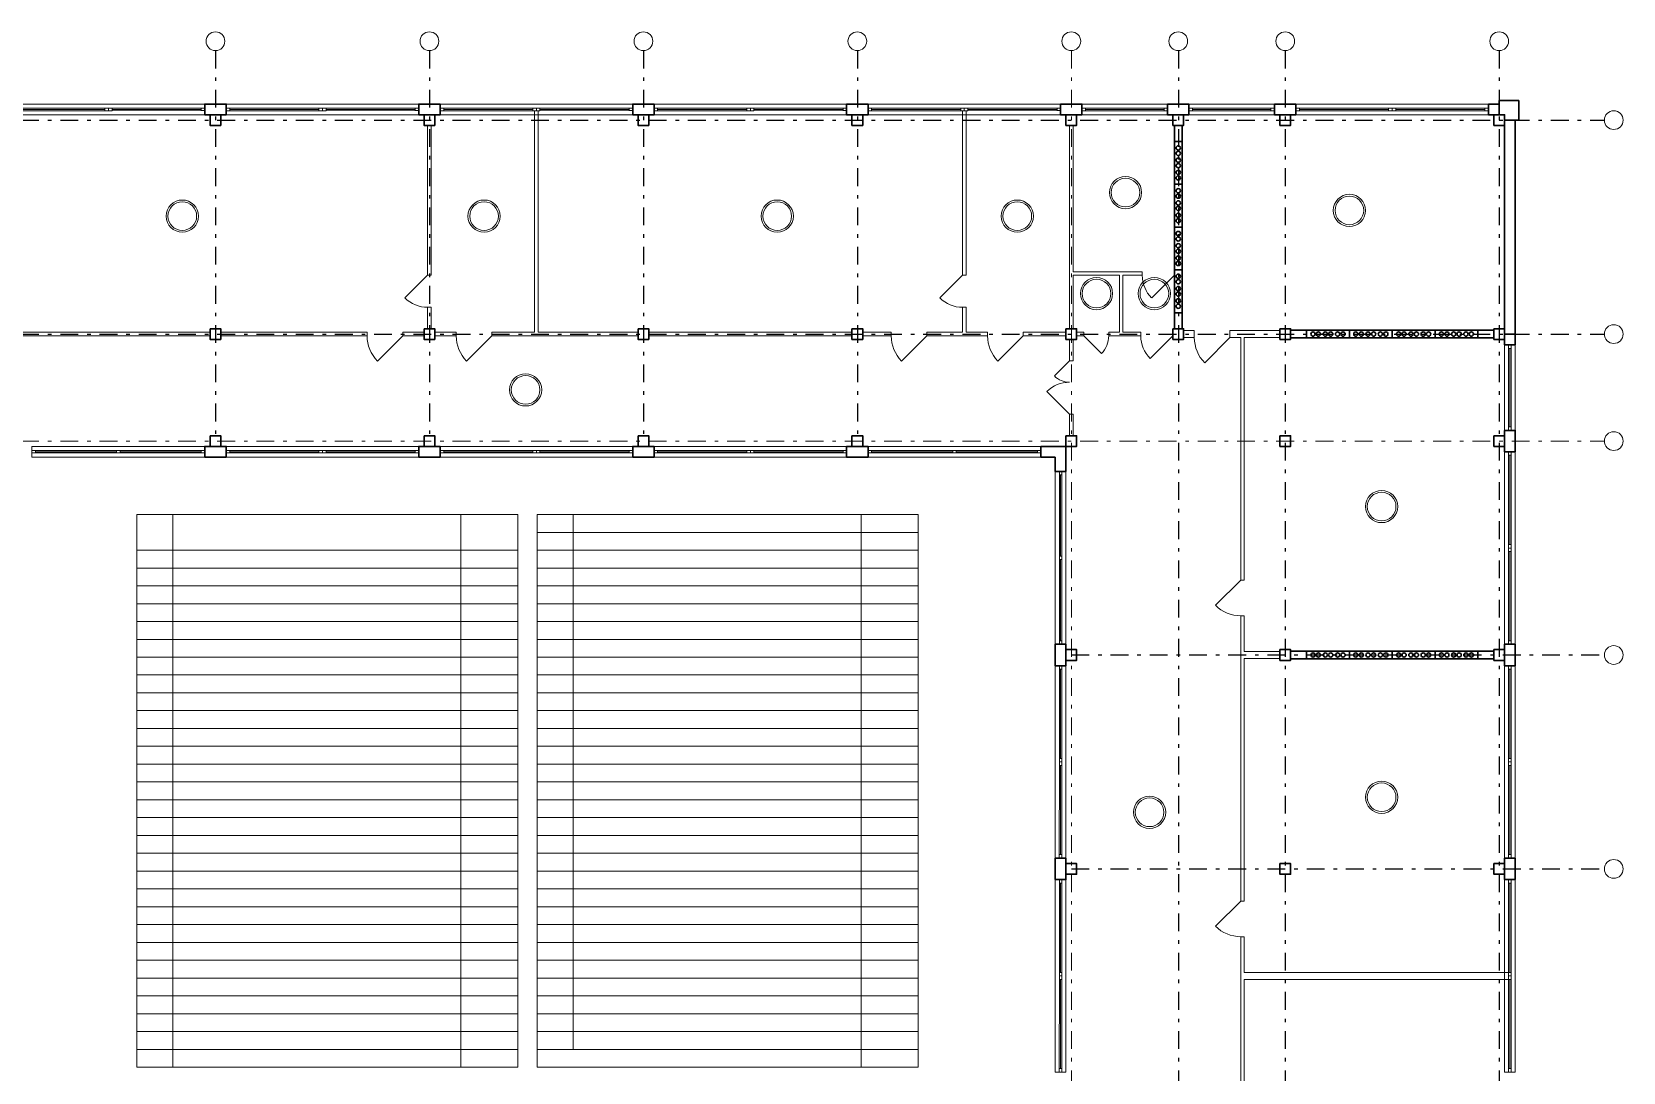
# Model space of a CAD drawing. Header units: metres. Extents: x 0 to 83.6, y 0.5 to 58.1.
# Drawn here: x 34.08 to 78.7, y 28.93 to 58.11 of the extents above; entities that cross this region are included whole.
import ezdxf

# ---------------------------------------------------------------- set-up
doc = ezdxf.new("R2010")
doc.units = ezdxf.units.M
doc.header["$MEASUREMENT"] = 0
doc.linetypes.add('( Dashdot )', pattern=[1.001, 0.5, -0.25, 0.001, -0.25])

msp = doc.modelspace()

# ---------------------------------------------------------------- linework, layer by layer
at = {"color": 1, "linetype": '( Dashdot )'}
for p, q in [((39.228, 57.579), (39.228, 46.629)), ((45.228, 57.579), (45.228, 46.629)), ((51.228, 57.579), (51.228, 46.629)), ((57.228, 57.579), (57.228, 46.629)), ((66.228, 57.579), (66.228, 9.056)), ((69.228, 57.579), (69.228, 9.056)), ((75.228, 57.579), (75.228, 9.056)), ((6.276, 55.629), (78.176, 55.629)), ((6.276, 49.629), (78.176, 49.629)), ((63.228, 40.629), (78.176, 40.629)), ((63.228, 34.629), (78.176, 34.629))]:
    msp.add_line(p, q, dxfattribs=at)
at = {"color": 1, "linetype": '( Dashdot )', "lineweight": 0}
for p, q in [((63.228, 57.579), (63.228, 9.056)), ((6.276, 46.629), (78.176, 46.629))]:
    msp.add_line(p, q, dxfattribs=at)
at = {"color": 7, "linetype": 'Continuous', "lineweight": 0}
for p, q in [((33.626, 55.929), (36.126, 55.929)), ((36.326, 55.929), (38.826, 55.931)), ((39.626, 55.929), (42.126, 55.929)), ((42.326, 55.929), (44.826, 55.931)), ((45.626, 55.929), (48.126, 55.929)), ((48.326, 55.929), (50.826, 55.931)), ((51.626, 55.929), (54.126, 55.929)), ((54.326, 55.929), (56.826, 55.931)), ((57.626, 55.929), (60.126, 55.929)), ((60.326, 55.929), (62.826, 55.931)), ((39.626, 46.329), (42.126, 46.329)), ((42.326, 46.329), (44.826, 46.331)), ((45.626, 46.329), (48.126, 46.329)), ((48.326, 46.329), (50.826, 46.331)), ((51.626, 46.329), (54.126, 46.329)), ((54.326, 46.329), (56.826, 46.331)), ((57.626, 46.329), (59.901, 46.329)), ((60.001, 46.329), (62.276, 46.329)), ((62.926, 43.404), (62.926, 45.679)), ((48.244, 44.068), (58.93, 44.068)), ((48.244, 43.568), (58.93, 43.568)), ((62.926, 41.029), (62.926, 43.304)), ((37.017, 43.068), (47.703, 43.068)), ((48.244, 43.068), (58.93, 43.068)), ((37.017, 42.568), (47.703, 42.568)), ((48.244, 42.568), (58.93, 42.568)), ((37.017, 42.068), (47.703, 42.068)), ((48.244, 42.068), (58.93, 42.068)), ((37.017, 41.568), (47.703, 41.568)), ((48.244, 41.568), (58.93, 41.568)), ((37.017, 41.068), (47.703, 41.068)), ((48.244, 41.068), (58.93, 41.068)), ((37.017, 40.568), (47.703, 40.568)), ((48.244, 40.568), (58.93, 40.568)), ((37.017, 40.068), (47.703, 40.068)), ((48.244, 40.068), (58.93, 40.068)), ((37.017, 39.568), (47.703, 39.568)), ((48.244, 39.568), (58.93, 39.568)), ((37.017, 39.068), (47.703, 39.068)), ((48.244, 39.068), (58.93, 39.068)), ((37.017, 38.568), (47.703, 38.568)), ((48.244, 38.568), (58.93, 38.568)), ((37.017, 38.068), (47.703, 38.068)), ((48.244, 38.068), (58.93, 38.068)), ((37.017, 37.568), (47.703, 37.568)), ((48.244, 37.568), (58.93, 37.568)), ((37.017, 37.068), (47.703, 37.068)), ((48.244, 37.068), (58.93, 37.068)), ((37.017, 36.568), (47.703, 36.568)), ((48.244, 36.568), (58.93, 36.568)), ((37.017, 36.068), (47.703, 36.068)), ((48.244, 36.068), (58.93, 36.068)), ((37.017, 35.568), (47.703, 35.568)), ((48.244, 35.568), (58.93, 35.568)), ((37.017, 35.068), (47.703, 35.068)), ((48.244, 35.068), (58.93, 35.068)), ((37.017, 34.568), (47.703, 34.568)), ((48.244, 34.568), (58.93, 34.568)), ((37.017, 34.068), (47.703, 34.068)), ((48.244, 34.068), (58.93, 34.068)), ((37.017, 33.568), (47.703, 33.568)), ((48.244, 33.568), (58.93, 33.568)), ((37.017, 33.068), (47.703, 33.068)), ((48.244, 33.068), (58.93, 33.068)), ((37.017, 32.568), (47.703, 32.568)), ((48.244, 32.568), (58.93, 32.568)), ((37.017, 32.068), (47.703, 32.068)), ((48.244, 32.068), (58.93, 32.068)), ((37.017, 31.568), (47.703, 31.568)), ((48.244, 31.568), (58.93, 31.568)), ((37.017, 31.068), (47.703, 31.068)), ((48.244, 31.068), (58.93, 31.068)), ((37.017, 30.568), (47.703, 30.568)), ((48.244, 30.568), (58.93, 30.568)), ((37.017, 30.068), (47.703, 30.068)), ((48.244, 30.068), (58.93, 30.068)), ((37.017, 29.568), (47.703, 29.568)), ((37.017, 29.568), (47.703, 29.568))]:
    msp.add_line(p, q, dxfattribs=at)
at = {"color": 7, "linetype": 'Continuous', "lineweight": 0, "extrusion": (0, 0, -1)}
for p, q in [((65.826, 55.929), (63.626, 55.929)), ((68.826, 55.929), (66.626, 55.929)), ((69.626, 55.929), (72.126, 55.929)), ((72.326, 55.929), (74.826, 55.927)), ((75.526, 47.029), (75.526, 49.229)), ((36.451, 46.329), (34.176, 46.329)), ((38.826, 46.329), (36.551, 46.329)), ((75.526, 46.229), (75.526, 43.729)), ((75.526, 43.529), (75.524, 41.029)), ((62.926, 40.229), (62.926, 37.729)), ((75.526, 40.229), (75.526, 37.729)), ((62.926, 37.529), (62.924, 35.029)), ((75.526, 37.529), (75.524, 35.029)), ((62.926, 34.229), (62.926, 31.729)), ((75.526, 34.229), (75.526, 31.729)), ((62.926, 31.529), (62.924, 29.029)), ((75.526, 31.529), (75.524, 29.029))]:
    msp.add_line(p, q, dxfattribs=at)
at = {"color": 7, "linetype": 'Continuous', "lineweight": 30, "extrusion": (0, 0, -1)}
for p, q in [((75.226, 56.079), (75.226, 56.179)), ((75.226, 56.179), (75.776, 56.179)), ((75.776, 55.629), (75.776, 56.179)), ((75.676, 55.629), (75.776, 55.629))]:
    msp.add_line(p, q, dxfattribs=at)
at = {"color": 7, "linetype": 'Continuous', "lineweight": 13}
for p, q in [((63.276, 51.379), (65.216, 51.379)), ((65.216, 51.279), (65.216, 51.379)), ((66.116, 51.279), (66.116, 51.379)), ((45.176, 51.279), (44.54, 50.643)), ((45.176, 51.279), (45.276, 51.279)), ((60.176, 51.279), (59.54, 50.643)), ((60.176, 51.279), (60.276, 51.279)), ((63.276, 51.279), (64.576, 51.279)), ((64.576, 51.279), (64.576, 49.679)), ((64.676, 51.279), (64.676, 49.679)), ((64.676, 51.279), (65.216, 51.279)), ((45.176, 50.379), (45.276, 50.379)), ((60.176, 50.379), (60.276, 50.379)), ((33.376, 49.679), (39.076, 49.679)), ((33.376, 49.579), (39.076, 49.579)), ((39.376, 49.679), (43.476, 49.679)), ((39.376, 49.579), (43.476, 49.579)), ((43.476, 49.679), (43.476, 49.579)), ((44.476, 49.679), (45.076, 49.679)), ((44.476, 49.679), (44.476, 49.579)), ((44.476, 49.579), (45.076, 49.579)), ((45.376, 49.679), (45.976, 49.679)), ((45.376, 49.579), (45.976, 49.579)), ((45.976, 49.679), (45.976, 49.579)), ((46.976, 49.679), (46.976, 49.579)), ((46.976, 49.679), (48.176, 49.679)), ((46.976, 49.579), (51.076, 49.579)), ((48.276, 49.679), (51.076, 49.679)), ((51.376, 49.679), (57.076, 49.679)), ((51.376, 49.579), (57.076, 49.579)), ((57.376, 49.679), (58.176, 49.679)), ((57.376, 49.579), (58.176, 49.579)), ((58.176, 49.679), (58.176, 49.579)), ((59.176, 49.679), (59.176, 49.579)), ((59.176, 49.679), (60.176, 49.679)), ((59.176, 49.579), (60.876, 49.579)), ((60.276, 49.679), (60.876, 49.679)), ((60.876, 49.679), (60.876, 49.579)), ((61.876, 49.679), (61.876, 49.579)), ((61.876, 49.679), (63.076, 49.679)), ((61.876, 49.579), (63.076, 49.579)), ((63.376, 49.579), (63.376, 49.679)), ((63.576, 49.579), (64.071, 49.084)), ((64.276, 49.579), (64.276, 49.679)), ((64.276, 49.679), (64.576, 49.679)), ((65.176, 49.579), (64.276, 49.579)), ((64.676, 49.679), (65.176, 49.679)), ((65.176, 49.579), (65.176, 49.679)), ((66.076, 49.579), (66.076, 49.679)), ((66.676, 49.529), (66.676, 49.729)), ((67.676, 49.529), (67.676, 49.729)), ((67.976, 49.529), (67.976, 42.729)), ((68.076, 49.529), (68.076, 42.729)), ((63.176, 48.879), (63.276, 48.879)), ((63.176, 47.379), (63.276, 47.379)), ((37.017, 44.568), (47.703, 44.568)), ((37.017, 44.568), (37.017, 29.068)), ((38.03, 44.568), (38.03, 43.568)), ((46.104, 44.568), (46.104, 43.568)), ((47.703, 44.568), (47.703, 29.068)), ((48.244, 44.568), (48.244, 29.068)), ((48.244, 44.568), (58.93, 44.568)), ((49.258, 44.568), (49.258, 29.568)), ((57.331, 44.568), (57.331, 29.068)), ((58.93, 44.568), (58.93, 29.068)), ((37.017, 43.568), (47.703, 43.568)), ((38.03, 43.568), (38.03, 29.068)), ((46.104, 43.568), (46.104, 29.068)), ((68.076, 42.729), (67.976, 42.729)), ((68.076, 41.729), (67.976, 41.729)), ((67.976, 41.729), (67.976, 33.729)), ((68.076, 41.729), (68.076, 40.729)), ((68.076, 40.529), (68.076, 33.729)), ((68.076, 33.729), (67.976, 33.729)), ((68.076, 32.729), (67.976, 32.729)), ((67.976, 32.729), (67.976, 24.729)), ((68.076, 32.729), (68.076, 31.729)), ((68.076, 31.729), (75.491, 31.729)), ((68.076, 31.529), (75.491, 31.529)), ((68.076, 31.529), (68.076, 24.729)), ((37.017, 29.068), (47.703, 29.068))]:
    msp.add_line(p, q, dxfattribs=at)
at = {"color": 7, "linetype": 'Continuous', "lineweight": 13, "extrusion": (0, 0, -1)}
for p, q in [((66.116, 51.279), (65.48, 50.643)), ((66.076, 49.579), (65.44, 48.943)), ((63.176, 48.879), (62.752, 48.455)), ((63.176, 47.379), (62.54, 48.015))]:
    msp.add_line(p, q, dxfattribs=at)
at = {"color": 7, "lineweight": 13, "extrusion": (0, 0, -1)}
for p, q in [((44.476, 49.579), (43.769, 48.872)), ((46.976, 49.579), (46.269, 48.872)), ((59.176, 49.579), (58.469, 48.872)), ((61.876, 49.579), (61.169, 48.872)), ((67.676, 49.529), (66.969, 48.822))]:
    msp.add_line(p, q, dxfattribs=at)
at = {"color": 7, "linetype": 'Continuous', "lineweight": 30}
for p in [(62.376, 46.479), (62.776, 46.179)]:
    msp.add_line(p, (62.376, 46.179), dxfattribs=at)
at = {"color": 7, "lineweight": 13}
for p, q in [((67.976, 42.729), (67.269, 42.022)), ((67.976, 33.729), (67.269, 33.022)), ((48.244, 29.568), (58.93, 29.568)), ((48.244, 29.068), (58.93, 29.068))]:
    msp.add_line(p, q, dxfattribs=at)
at = {"color": 7, "linetype": 'Continuous', "lineweight": 0, "flags": 128}
for points in [[(38.926, 55.779), (33.526, 55.779), (33.526, 56.079), (38.926, 56.079), (38.926, 55.779)], [(36.126, 55.894), (33.626, 55.894), (33.626, 55.964), (36.126, 55.964), (36.126, 55.894)], [(38.826, 55.896), (36.326, 55.894), (36.326, 55.964), (38.826, 55.966), (38.826, 55.896)], [(44.926, 55.779), (39.526, 55.779), (39.526, 56.079), (44.926, 56.079), (44.926, 55.779)], [(42.126, 55.894), (39.626, 55.894), (39.626, 55.964), (42.126, 55.964), (42.126, 55.894)], [(44.826, 55.896), (42.326, 55.894), (42.326, 55.964), (44.826, 55.966), (44.826, 55.896)], [(50.926, 55.779), (45.526, 55.779), (45.526, 56.079), (50.926, 56.079), (50.926, 55.779)], [(48.126, 55.894), (45.626, 55.894), (45.626, 55.964), (48.126, 55.964), (48.126, 55.894)], [(50.826, 55.896), (48.326, 55.894), (48.326, 55.964), (50.826, 55.966), (50.826, 55.896)], [(56.926, 55.779), (51.526, 55.779), (51.526, 56.079), (56.926, 56.079), (56.926, 55.779)], [(54.126, 55.894), (51.626, 55.894), (51.626, 55.964), (54.126, 55.964), (54.126, 55.894)], [(56.826, 55.896), (54.326, 55.894), (54.326, 55.964), (56.826, 55.966), (56.826, 55.896)], [(62.926, 55.779), (57.526, 55.779), (57.526, 56.079), (62.926, 56.079), (62.926, 55.779)], [(60.126, 55.894), (57.626, 55.894), (57.626, 55.964), (60.126, 55.964), (60.126, 55.894)], [(62.826, 55.896), (60.326, 55.894), (60.326, 55.964), (62.826, 55.966), (62.826, 55.896)], [(65.926, 56.079), (63.526, 56.079), (63.526, 55.779), (65.926, 55.779), (65.926, 56.079)], [(68.926, 56.079), (66.526, 56.079), (66.526, 55.779), (68.926, 55.779), (68.926, 56.079)], [(74.926, 56.079), (69.526, 56.079), (69.526, 55.779), (74.926, 55.779), (74.926, 56.079)], [(75.676, 46.929), (75.676, 49.329), (75.376, 49.329), (75.376, 46.929), (75.676, 46.929)], [(44.926, 46.179), (39.526, 46.179), (39.526, 46.479), (44.926, 46.479), (44.926, 46.179)], [(50.926, 46.179), (45.526, 46.179), (45.526, 46.479), (50.926, 46.479), (50.926, 46.179)], [(56.926, 46.179), (51.526, 46.179), (51.526, 46.479), (56.926, 46.479), (56.926, 46.179)], [(62.376, 46.179), (57.526, 46.179), (57.526, 46.479), (62.376, 46.479), (62.376, 46.179)], [(42.126, 46.294), (39.626, 46.294), (39.626, 46.364), (42.126, 46.364), (42.126, 46.294)], [(44.826, 46.296), (42.326, 46.294), (42.326, 46.364), (44.826, 46.366), (44.826, 46.296)], [(48.126, 46.294), (45.626, 46.294), (45.626, 46.364), (48.126, 46.364), (48.126, 46.294)], [(50.826, 46.296), (48.326, 46.294), (48.326, 46.364), (50.826, 46.366), (50.826, 46.296)], [(54.126, 46.294), (51.626, 46.294), (51.626, 46.364), (54.126, 46.364), (54.126, 46.294)], [(56.826, 46.296), (54.326, 46.294), (54.326, 46.364), (56.826, 46.366), (56.826, 46.296)], [(62.276, 46.294), (57.626, 46.294), (57.626, 46.364), (62.276, 46.364), (62.276, 46.294)], [(75.676, 40.929), (75.676, 46.329), (75.376, 46.329), (75.376, 40.929), (75.676, 40.929)], [(63.076, 45.779), (63.076, 40.929), (62.776, 40.929), (62.776, 45.779), (63.076, 45.779)], [(62.961, 45.679), (62.961, 41.029), (62.891, 41.029), (62.891, 45.679), (62.961, 45.679)], [(63.076, 34.929), (63.076, 40.329), (62.776, 40.329), (62.776, 34.929), (63.076, 34.929)], [(75.676, 34.929), (75.676, 40.329), (75.376, 40.329), (75.376, 34.929), (75.676, 34.929)], [(63.076, 28.929), (63.076, 34.329), (62.776, 34.329), (62.776, 28.929), (63.076, 28.929)], [(75.676, 28.929), (75.676, 34.329), (75.376, 34.329), (75.376, 28.929), (75.676, 28.929)]]:
    msp.add_lwpolyline(points, close=True, dxfattribs=at)
at = {"color": 7, "linetype": 'Continuous', "lineweight": 13, "flags": 128}
for points in [[(36.226, 55.894), (36.126, 55.894), (36.126, 55.964), (36.226, 55.964), (36.226, 55.894)], [(36.326, 55.894), (36.226, 55.894), (36.226, 55.964), (36.326, 55.964), (36.326, 55.894)], [(38.926, 55.896), (38.826, 55.896), (38.826, 55.966), (38.926, 55.966), (38.926, 55.896)], [(39.626, 55.894), (39.526, 55.894), (39.526, 55.964), (39.626, 55.964), (39.626, 55.894)], [(42.226, 55.894), (42.126, 55.894), (42.126, 55.964), (42.226, 55.964), (42.226, 55.894)], [(42.326, 55.894), (42.226, 55.894), (42.226, 55.964), (42.326, 55.964), (42.326, 55.894)], [(44.926, 55.896), (44.826, 55.896), (44.826, 55.966), (44.926, 55.966), (44.926, 55.896)], [(45.626, 55.894), (45.526, 55.894), (45.526, 55.964), (45.626, 55.964), (45.626, 55.894)], [(48.226, 55.894), (48.126, 55.894), (48.126, 55.964), (48.226, 55.964), (48.226, 55.894)], [(48.326, 55.894), (48.226, 55.894), (48.226, 55.964), (48.326, 55.964), (48.326, 55.894)], [(50.926, 55.896), (50.826, 55.896), (50.826, 55.966), (50.926, 55.966), (50.926, 55.896)], [(51.626, 55.894), (51.526, 55.894), (51.526, 55.964), (51.626, 55.964), (51.626, 55.894)], [(54.226, 55.894), (54.126, 55.894), (54.126, 55.964), (54.226, 55.964), (54.226, 55.894)], [(54.326, 55.894), (54.226, 55.894), (54.226, 55.964), (54.326, 55.964), (54.326, 55.894)], [(56.926, 55.896), (56.826, 55.896), (56.826, 55.966), (56.926, 55.966), (56.926, 55.896)], [(57.626, 55.894), (57.526, 55.894), (57.526, 55.964), (57.626, 55.964), (57.626, 55.894)], [(60.226, 55.894), (60.126, 55.894), (60.126, 55.964), (60.226, 55.964), (60.226, 55.894)], [(60.326, 55.894), (60.226, 55.894), (60.226, 55.964), (60.326, 55.964), (60.326, 55.894)], [(62.926, 55.896), (62.826, 55.896), (62.826, 55.966), (62.926, 55.966), (62.926, 55.896)], [(63.376, 49.679), (63.576, 49.679), (63.576, 49.579), (63.376, 49.579), (63.376, 49.679)], [(39.626, 46.294), (39.526, 46.294), (39.526, 46.364), (39.626, 46.364), (39.626, 46.294)], [(42.226, 46.294), (42.126, 46.294), (42.126, 46.364), (42.226, 46.364), (42.226, 46.294)], [(42.326, 46.294), (42.226, 46.294), (42.226, 46.364), (42.326, 46.364), (42.326, 46.294)], [(44.926, 46.296), (44.826, 46.296), (44.826, 46.366), (44.926, 46.366), (44.926, 46.296)], [(45.626, 46.294), (45.526, 46.294), (45.526, 46.364), (45.626, 46.364), (45.626, 46.294)], [(48.226, 46.294), (48.126, 46.294), (48.126, 46.364), (48.226, 46.364), (48.226, 46.294)], [(48.326, 46.294), (48.226, 46.294), (48.226, 46.364), (48.326, 46.364), (48.326, 46.294)], [(50.926, 46.296), (50.826, 46.296), (50.826, 46.366), (50.926, 46.366), (50.926, 46.296)], [(51.626, 46.294), (51.526, 46.294), (51.526, 46.364), (51.626, 46.364), (51.626, 46.294)], [(54.226, 46.294), (54.126, 46.294), (54.126, 46.364), (54.226, 46.364), (54.226, 46.294)], [(54.326, 46.294), (54.226, 46.294), (54.226, 46.364), (54.326, 46.364), (54.326, 46.294)], [(56.926, 46.296), (56.826, 46.296), (56.826, 46.366), (56.926, 46.366), (56.926, 46.296)], [(57.626, 46.294), (57.526, 46.294), (57.526, 46.364), (57.626, 46.364), (57.626, 46.294)], [(60.001, 46.294), (59.901, 46.294), (59.901, 46.364), (60.001, 46.364), (60.001, 46.294)], [(62.376, 46.294), (62.276, 46.294), (62.276, 46.364), (62.376, 46.364), (62.376, 46.294)], [(62.961, 45.779), (62.961, 45.679), (62.891, 45.679), (62.891, 45.779), (62.961, 45.779)], [(62.961, 43.404), (62.961, 43.304), (62.891, 43.304), (62.891, 43.404), (62.961, 43.404)], [(62.961, 41.029), (62.961, 40.929), (62.891, 40.929), (62.891, 41.029), (62.961, 41.029)]]:
    msp.add_lwpolyline(points, close=True, dxfattribs=at)
at = {"color": 7, "linetype": 'Continuous', "lineweight": 30, "flags": 128}
for points in [[(39.526, 55.779), (38.926, 55.779), (38.926, 56.079), (39.526, 56.079), (39.526, 55.779)], [(45.526, 55.779), (44.926, 55.779), (44.926, 56.079), (45.526, 56.079), (45.526, 55.779)], [(51.526, 55.779), (50.926, 55.779), (50.926, 56.079), (51.526, 56.079), (51.526, 55.779)], [(57.526, 55.779), (56.926, 55.779), (56.926, 56.079), (57.526, 56.079), (57.526, 55.779)], [(63.526, 55.779), (62.926, 55.779), (62.926, 56.079), (63.526, 56.079), (63.526, 55.779)], [(66.526, 56.079), (65.926, 56.079), (65.926, 55.779), (66.526, 55.779), (66.526, 56.079)], [(69.526, 56.079), (68.926, 56.079), (68.926, 55.779), (69.526, 55.779), (69.526, 56.079)], [(75.226, 55.779), (74.926, 55.779), (74.926, 56.079), (75.226, 56.079), (75.226, 55.779)], [(39.076, 55.779), (39.076, 55.479), (39.376, 55.479), (39.376, 55.779), (39.076, 55.779)], [(45.076, 55.779), (45.076, 55.479), (45.376, 55.479), (45.376, 55.779), (45.076, 55.779)], [(51.076, 55.779), (51.076, 55.479), (51.376, 55.479), (51.376, 55.779), (51.076, 55.779)], [(57.076, 55.779), (57.076, 55.479), (57.376, 55.479), (57.376, 55.779), (57.076, 55.779)], [(63.076, 55.779), (63.076, 55.479), (63.376, 55.479), (63.376, 55.779), (63.076, 55.779)], [(66.076, 55.779), (66.076, 55.479), (66.376, 55.479), (66.376, 55.779), (66.076, 55.779)], [(66.336, 55.029), (66.116, 55.029), (66.116, 55.479), (66.336, 55.479), (66.336, 55.029)], [(69.076, 55.779), (69.076, 55.479), (69.376, 55.479), (69.376, 55.779), (69.076, 55.779)], [(75.076, 55.779), (75.076, 55.479), (75.376, 55.479), (75.376, 55.779), (75.076, 55.779)], [(75.676, 49.629), (75.676, 55.629), (75.376, 55.629), (75.376, 49.629), (75.676, 49.629)], [(66.336, 55.029), (66.336, 53.829), (66.116, 53.829), (66.116, 55.029), (66.336, 55.029)], [(66.336, 53.829), (66.336, 52.629), (66.116, 52.629), (66.116, 53.829), (66.336, 53.829)], [(66.336, 52.629), (66.336, 51.429), (66.116, 51.429), (66.116, 52.629), (66.336, 52.629)], [(66.336, 51.429), (66.336, 50.229), (66.116, 50.229), (66.116, 51.429), (66.336, 51.429)], [(66.336, 50.229), (66.116, 50.229), (66.116, 49.779), (66.336, 49.779), (66.336, 50.229)], [(39.076, 49.779), (39.076, 49.479), (39.376, 49.479), (39.376, 49.779), (39.076, 49.779)], [(45.076, 49.779), (45.076, 49.479), (45.376, 49.479), (45.376, 49.779), (45.076, 49.779)], [(51.076, 49.779), (51.076, 49.479), (51.376, 49.479), (51.376, 49.779), (51.076, 49.779)], [(57.076, 49.779), (57.076, 49.479), (57.376, 49.479), (57.376, 49.779), (57.076, 49.779)], [(63.076, 49.779), (63.076, 49.479), (63.376, 49.479), (63.376, 49.779), (63.076, 49.779)], [(66.076, 49.779), (66.076, 49.479), (66.376, 49.479), (66.376, 49.779), (66.076, 49.779)], [(69.076, 49.779), (69.076, 49.479), (69.376, 49.479), (69.376, 49.779), (69.076, 49.779)], [(69.826, 49.519), (69.826, 49.739), (69.376, 49.739), (69.376, 49.519), (69.826, 49.519)], [(71.026, 49.519), (69.826, 49.519), (69.826, 49.739), (71.026, 49.739), (71.026, 49.519)], [(72.226, 49.519), (71.026, 49.519), (71.026, 49.739), (72.226, 49.739), (72.226, 49.519)], [(73.426, 49.519), (72.226, 49.519), (72.226, 49.739), (73.426, 49.739), (73.426, 49.519)], [(74.626, 49.519), (73.426, 49.519), (73.426, 49.739), (74.626, 49.739), (74.626, 49.519)], [(74.626, 49.519), (74.626, 49.739), (75.076, 49.739), (75.076, 49.519), (74.626, 49.519)], [(75.076, 49.779), (75.076, 49.479), (75.376, 49.479), (75.376, 49.779), (75.076, 49.779)], [(75.676, 49.329), (75.376, 49.329), (75.376, 49.629), (75.676, 49.629), (75.676, 49.329)], [(75.676, 46.329), (75.676, 46.929), (75.376, 46.929), (75.376, 46.329), (75.676, 46.329)], [(39.526, 46.179), (38.926, 46.179), (38.926, 46.479), (39.526, 46.479), (39.526, 46.179)], [(39.076, 46.779), (39.076, 46.479), (39.376, 46.479), (39.376, 46.779), (39.076, 46.779)], [(45.526, 46.179), (44.926, 46.179), (44.926, 46.479), (45.526, 46.479), (45.526, 46.179)], [(45.076, 46.779), (45.076, 46.479), (45.376, 46.479), (45.376, 46.779), (45.076, 46.779)], [(51.526, 46.179), (50.926, 46.179), (50.926, 46.479), (51.526, 46.479), (51.526, 46.179)], [(51.076, 46.779), (51.076, 46.479), (51.376, 46.479), (51.376, 46.779), (51.076, 46.779)], [(57.526, 46.179), (56.926, 46.179), (56.926, 46.479), (57.526, 46.479), (57.526, 46.179)], [(57.076, 46.779), (57.076, 46.479), (57.376, 46.479), (57.376, 46.779), (57.076, 46.779)], [(63.076, 46.779), (63.076, 46.479), (63.376, 46.479), (63.376, 46.779), (63.076, 46.779)], [(69.076, 46.779), (69.076, 46.479), (69.376, 46.479), (69.376, 46.779), (69.076, 46.779)], [(75.076, 46.779), (75.076, 46.479), (75.376, 46.479), (75.376, 46.779), (75.076, 46.779)], [(62.776, 40.329), (62.776, 40.929), (63.076, 40.929), (63.076, 40.329), (62.776, 40.329)], [(63.076, 40.779), (63.076, 40.479), (63.376, 40.479), (63.376, 40.779), (63.076, 40.779)], [(69.076, 40.779), (69.076, 40.479), (69.376, 40.479), (69.376, 40.779), (69.076, 40.779)], [(69.826, 40.519), (69.826, 40.739), (69.376, 40.739), (69.376, 40.519), (69.826, 40.519)], [(71.026, 40.519), (69.826, 40.519), (69.826, 40.739), (71.026, 40.739), (71.026, 40.519)], [(72.226, 40.519), (71.026, 40.519), (71.026, 40.739), (72.226, 40.739), (72.226, 40.519)], [(73.426, 40.519), (72.226, 40.519), (72.226, 40.739), (73.426, 40.739), (73.426, 40.519)], [(74.626, 40.519), (73.426, 40.519), (73.426, 40.739), (74.626, 40.739), (74.626, 40.519)], [(74.626, 40.519), (74.626, 40.739), (75.076, 40.739), (75.076, 40.519), (74.626, 40.519)], [(75.076, 40.779), (75.076, 40.479), (75.376, 40.479), (75.376, 40.779), (75.076, 40.779)], [(75.676, 40.329), (75.676, 40.929), (75.376, 40.929), (75.376, 40.329), (75.676, 40.329)], [(62.776, 34.329), (62.776, 34.929), (63.076, 34.929), (63.076, 34.329), (62.776, 34.329)], [(75.676, 34.329), (75.676, 34.929), (75.376, 34.929), (75.376, 34.329), (75.676, 34.329)], [(63.076, 34.779), (63.076, 34.479), (63.376, 34.479), (63.376, 34.779), (63.076, 34.779)], [(69.076, 34.779), (69.076, 34.479), (69.376, 34.479), (69.376, 34.779), (69.076, 34.779)], [(75.076, 34.779), (75.076, 34.479), (75.376, 34.479), (75.376, 34.779), (75.076, 34.779)]]:
    msp.add_lwpolyline(points, close=True, dxfattribs=at)
at = {"color": 7, "linetype": 'Continuous', "lineweight": 13, "flags": 128}
for points in [[(48.176, 49.679), (48.176, 55.894), (48.276, 55.894), (48.276, 49.679)], [(60.176, 51.279), (60.176, 55.894), (60.276, 55.894), (60.276, 51.279)], [(45.276, 51.279), (45.276, 55.479), (45.176, 55.479), (45.176, 51.279)], [(63.276, 51.379), (63.276, 55.479), (63.176, 55.479), (63.176, 49.779), (63.276, 49.779), (63.276, 51.279)], [(45.176, 50.379), (45.176, 49.779), (45.276, 49.779), (45.276, 50.379)], [(60.176, 50.379), (60.176, 49.679)], [(60.276, 50.379), (60.276, 49.679)], [(66.676, 49.729), (66.376, 49.729)], [(69.076, 49.729), (67.676, 49.729)], [(63.276, 48.879), (63.276, 49.479), (63.176, 49.479), (63.176, 48.879)], [(66.376, 49.529), (66.676, 49.529)], [(67.676, 49.529), (67.976, 49.529)], [(68.076, 49.529), (69.076, 49.529)], [(63.176, 47.379), (63.176, 46.779), (63.276, 46.779), (63.276, 47.379)], [(68.076, 40.729), (69.076, 40.729), (69.076, 40.529), (68.076, 40.529)]]:
    msp.add_lwpolyline(points, dxfattribs=at)
at = {"color": 7, "linetype": 'Continuous', "lineweight": 13, "extrusion": (0, 0, -1), "flags": 128}
for points in [[(-63.526, 55.894), (-63.626, 55.894), (-63.626, 55.964), (-63.526, 55.964), (-63.526, 55.894)], [(-65.826, 55.894), (-65.926, 55.894), (-65.926, 55.964), (-65.826, 55.964), (-65.826, 55.894)], [(-66.526, 55.894), (-66.626, 55.894), (-66.626, 55.964), (-66.526, 55.964), (-66.526, 55.894)], [(-68.826, 55.894), (-68.926, 55.894), (-68.926, 55.964), (-68.826, 55.964), (-68.826, 55.894)], [(-69.626, 55.964), (-69.526, 55.964), (-69.526, 55.894), (-69.626, 55.894), (-69.626, 55.964)], [(-72.226, 55.964), (-72.126, 55.964), (-72.126, 55.894), (-72.226, 55.894), (-72.226, 55.964)], [(-72.326, 55.964), (-72.226, 55.964), (-72.226, 55.894), (-72.326, 55.894), (-72.326, 55.964)], [(-74.926, 55.962), (-74.826, 55.962), (-74.826, 55.892), (-74.926, 55.892), (-74.926, 55.962)], [(-75.491, 49.329), (-75.491, 49.229), (-75.561, 49.229), (-75.561, 49.329), (-75.491, 49.329)], [(-75.491, 47.029), (-75.491, 46.929), (-75.561, 46.929), (-75.561, 47.029), (-75.491, 47.029)], [(-34.076, 46.294), (-34.176, 46.294), (-34.176, 46.364), (-34.076, 46.364), (-34.076, 46.294)], [(-36.451, 46.294), (-36.551, 46.294), (-36.551, 46.364), (-36.451, 46.364), (-36.451, 46.294)], [(-38.826, 46.294), (-38.926, 46.294), (-38.926, 46.364), (-38.826, 46.364), (-38.826, 46.294)], [(-75.561, 46.229), (-75.561, 46.329), (-75.491, 46.329), (-75.491, 46.229), (-75.561, 46.229)], [(-75.561, 43.629), (-75.561, 43.729), (-75.491, 43.729), (-75.491, 43.629), (-75.561, 43.629)], [(-75.561, 43.529), (-75.561, 43.629), (-75.491, 43.629), (-75.491, 43.529), (-75.561, 43.529)], [(-75.559, 40.929), (-75.559, 41.029), (-75.489, 41.029), (-75.489, 40.929), (-75.559, 40.929)], [(-62.961, 40.229), (-62.961, 40.329), (-62.891, 40.329), (-62.891, 40.229), (-62.961, 40.229)], [(-75.561, 40.229), (-75.561, 40.329), (-75.491, 40.329), (-75.491, 40.229), (-75.561, 40.229)], [(-62.961, 37.629), (-62.961, 37.729), (-62.891, 37.729), (-62.891, 37.629), (-62.961, 37.629)], [(-62.961, 37.529), (-62.961, 37.629), (-62.891, 37.629), (-62.891, 37.529), (-62.961, 37.529)], [(-75.561, 37.629), (-75.561, 37.729), (-75.491, 37.729), (-75.491, 37.629), (-75.561, 37.629)], [(-75.561, 37.529), (-75.561, 37.629), (-75.491, 37.629), (-75.491, 37.529), (-75.561, 37.529)], [(-62.959, 34.929), (-62.959, 35.029), (-62.889, 35.029), (-62.889, 34.929), (-62.959, 34.929)], [(-75.559, 34.929), (-75.559, 35.029), (-75.489, 35.029), (-75.489, 34.929), (-75.559, 34.929)], [(-62.961, 34.229), (-62.961, 34.329), (-62.891, 34.329), (-62.891, 34.229), (-62.961, 34.229)], [(-75.561, 34.229), (-75.561, 34.329), (-75.491, 34.329), (-75.491, 34.229), (-75.561, 34.229)], [(-62.961, 31.629), (-62.961, 31.729), (-62.891, 31.729), (-62.891, 31.629), (-62.961, 31.629)], [(-75.561, 31.629), (-75.561, 31.729), (-75.491, 31.729), (-75.491, 31.629), (-75.561, 31.629)], [(-62.961, 31.529), (-62.961, 31.629), (-62.891, 31.629), (-62.891, 31.529), (-62.961, 31.529)], [(-75.561, 31.529), (-75.561, 31.629), (-75.491, 31.629), (-75.491, 31.529), (-75.561, 31.529)], [(-62.959, 28.929), (-62.959, 29.029), (-62.889, 29.029), (-62.889, 28.929), (-62.959, 28.929)], [(-75.559, 28.929), (-75.559, 29.029), (-75.489, 29.029), (-75.489, 28.929), (-75.559, 28.929)]]:
    msp.add_lwpolyline(points, close=True, dxfattribs=at)
at = {"color": 7, "linetype": 'Continuous', "lineweight": 0, "extrusion": (0, 0, -1), "flags": 128}
for points in [[(-65.826, 55.964), (-63.626, 55.964), (-63.626, 55.894), (-65.826, 55.894), (-65.826, 55.964)], [(-68.826, 55.964), (-66.626, 55.964), (-66.626, 55.894), (-68.826, 55.894), (-68.826, 55.964)], [(-72.126, 55.964), (-69.626, 55.964), (-69.626, 55.894), (-72.126, 55.894), (-72.126, 55.964)], [(-74.826, 55.962), (-72.326, 55.964), (-72.326, 55.894), (-74.826, 55.892), (-74.826, 55.962)], [(-75.561, 47.029), (-75.561, 49.229), (-75.491, 49.229), (-75.491, 47.029), (-75.561, 47.029)], [(-34.076, 46.179), (-38.926, 46.179), (-38.926, 46.479), (-34.076, 46.479), (-34.076, 46.179)], [(-34.176, 46.294), (-38.826, 46.294), (-38.826, 46.364), (-34.176, 46.364), (-34.176, 46.294)], [(-75.561, 43.729), (-75.561, 46.229), (-75.491, 46.229), (-75.491, 43.729), (-75.561, 43.729)], [(-75.559, 41.029), (-75.561, 43.529), (-75.491, 43.529), (-75.489, 41.029), (-75.559, 41.029)], [(-62.961, 37.729), (-62.961, 40.229), (-62.891, 40.229), (-62.891, 37.729), (-62.961, 37.729)], [(-75.561, 37.729), (-75.561, 40.229), (-75.491, 40.229), (-75.491, 37.729), (-75.561, 37.729)], [(-62.959, 35.029), (-62.961, 37.529), (-62.891, 37.529), (-62.889, 35.029), (-62.959, 35.029)], [(-75.559, 35.029), (-75.561, 37.529), (-75.491, 37.529), (-75.489, 35.029), (-75.559, 35.029)], [(-62.961, 31.729), (-62.961, 34.229), (-62.891, 34.229), (-62.891, 31.729), (-62.961, 31.729)], [(-75.561, 31.729), (-75.561, 34.229), (-75.491, 34.229), (-75.491, 31.729), (-75.561, 31.729)], [(-62.959, 29.029), (-62.961, 31.529), (-62.891, 31.529), (-62.889, 29.029), (-62.959, 29.029)], [(-75.559, 29.029), (-75.561, 31.529), (-75.491, 31.529), (-75.489, 29.029), (-75.559, 29.029)]]:
    msp.add_lwpolyline(points, close=True, dxfattribs=at)
at = {"color": 7, "linetype": 'Continuous', "lineweight": 30, "flags": 128}
for points in [[(63.076, 45.779), (63.076, 46.479), (62.376, 46.479)], [(63.076, 45.779), (62.776, 45.779), (62.776, 46.179)]]:
    msp.add_lwpolyline(points, dxfattribs=at)
at = {"color": 7, "linetype": 'Continuous', "lineweight": 13}
for centre, radius in [((39.226, 57.842), 0.263), ((45.226, 57.842), 0.263), ((51.226, 57.842), 0.263), ((57.226, 57.842), 0.263), ((63.226, 57.842), 0.263), ((66.226, 57.842), 0.263), ((69.226, 57.842), 0.263), ((75.226, 57.842), 0.263), ((78.439, 55.629), 0.263), ((64.747, 53.597), 0.452), ((64.747, 53.597), 0.402), ((38.296, 52.937), 0.452), ((38.296, 52.937), 0.402), ((46.759, 52.937), 0.452), ((46.759, 52.937), 0.402), ((54.98, 52.937), 0.452), ((54.98, 52.937), 0.402), ((61.712, 52.937), 0.452), ((61.712, 52.937), 0.402), ((71.025, 53.097), 0.452), ((71.025, 53.097), 0.402), ((63.934, 50.765), 0.452), ((63.934, 50.765), 0.402), ((65.555, 50.765), 0.452), ((65.555, 50.765), 0.402), ((78.439, 49.629), 0.263), ((47.923, 48.064), 0.452), ((47.923, 48.064), 0.402), ((78.439, 46.629), 0.263), ((71.929, 44.792), 0.452), ((71.929, 44.792), 0.402), ((78.439, 40.629), 0.263), ((71.929, 36.639), 0.452), ((71.929, 36.639), 0.402), ((65.421, 36.217), 0.452), ((65.421, 36.217), 0.402), ((78.439, 34.629), 0.263)]:
    msp.add_circle(centre, radius, dxfattribs=at)
at = {"color": 7, "linetype": 'Continuous', "lineweight": 30}
for centre in [(66.226, 54.85), (66.226, 54.697), (66.226, 54.506), (66.226, 54.352), (66.226, 54.161), (66.226, 54.008), (66.226, 53.65), (66.226, 53.497), (66.226, 53.306), (66.226, 53.152), (66.226, 52.961), (66.226, 52.808), (66.226, 52.45), (66.226, 52.297), (66.226, 52.106), (66.226, 51.952), (66.226, 51.761), (66.226, 51.608), (66.226, 51.25), (66.226, 51.097), (66.226, 50.906), (66.226, 50.752), (66.226, 50.561), (66.226, 50.408), (70.005, 49.629), (70.158, 49.629), (70.349, 49.629), (70.503, 49.629), (70.694, 49.629), (70.847, 49.629), (71.205, 49.629), (71.358, 49.629), (71.549, 49.629), (71.703, 49.629), (71.894, 49.629), (72.047, 49.629), (72.405, 49.629), (72.558, 49.629), (72.749, 49.629), (72.903, 49.629), (73.094, 49.629), (73.247, 49.629), (73.605, 49.629), (73.758, 49.629), (73.949, 49.629), (74.103, 49.629), (74.294, 49.629), (74.447, 49.629), (70.005, 40.629), (70.158, 40.629), (70.349, 40.629), (70.503, 40.629), (70.694, 40.629), (70.847, 40.629), (71.205, 40.629), (71.358, 40.629), (71.549, 40.629), (71.703, 40.629), (71.894, 40.629), (72.047, 40.629), (72.405, 40.629), (72.558, 40.629), (72.749, 40.629), (72.903, 40.629), (73.094, 40.629), (73.247, 40.629), (73.605, 40.629), (73.758, 40.629), (73.949, 40.629), (74.103, 40.629), (74.294, 40.629), (74.447, 40.629)]:
    msp.add_circle(centre, 0.06, dxfattribs=at)
at = {"color": 7, "linetype": 'Continuous', "lineweight": 0, "extrusion": (0, 0, -1)}
for centre, radius, start, end in [((-66.116, 51.279), 0.9, 315, 360), ((-66.076, 49.579), 0.9, 315, 360), ((-63.176, 47.379), 0.9, 45, 90), ((-63.176, 48.879), 0.6, 270, 315)]:
    msp.add_arc(centre, radius, start, end, dxfattribs=at)
at = {"color": 7, "linetype": 'Continuous', "lineweight": 0}
for centre, radius, start, end in [((45.176, 51.279), 0.9, 225, 270), ((60.176, 51.279), 0.9, 225, 270), ((63.576, 49.579), 0.7, 315, 0)]:
    msp.add_arc(centre, radius, start, end, dxfattribs=at)
at = {"color": 7, "lineweight": 0, "extrusion": (0, 0, -1)}
for centre in [(-44.476, 49.579), (-46.976, 49.579), (-59.176, 49.579), (-61.876, 49.579), (-67.676, 49.529)]:
    msp.add_arc(centre, 1, 315, 360, dxfattribs=at)
at = {"color": 7, "lineweight": 0}
for centre in [(67.976, 42.729), (67.976, 33.729)]:
    msp.add_arc(centre, 1, 225, 270, dxfattribs=at)

doc.saveas('drawing.dxf')
